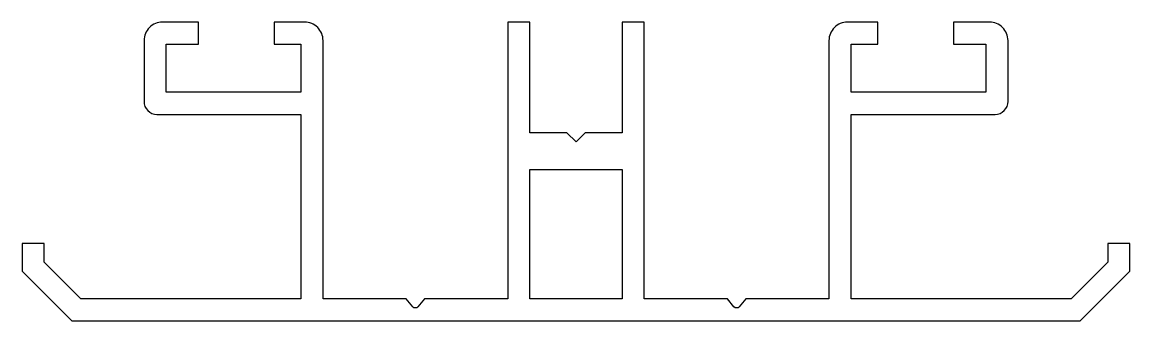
# Model space of a CAD drawing. Extents: x 126.6 to 186.6, y 213.7 to 229.9.
import ezdxf

# ---------------------------------------------------------------- set-up
doc = ezdxf.new("R2010")
doc.units = 0
doc.header["$LTSCALE"] = 15
doc.layers.get('0').update_dxf_attribs({"linetype": 'CONTINUOUS'})

msp = doc.modelspace()

# ---------------------------------------------------------------- linework, layer by layer
at = {"color": 0, "linetype": 'BYBLOCK'}
msp.add_lwpolyline([(160.337, 214.939), (160.337, 229.939), (159.137, 229.939), (159.137, 223.939), (157.137, 223.939), (156.637, 223.439), (156.137, 223.939), (154.137, 223.939), (154.137, 229.939), (152.937, 229.939), (152.937, 214.939), (148.437, 214.939), (148.078, 214.498, -0.414214), (147.795, 214.498), (147.437, 214.939), (142.937, 214.939), (142.937, 228.939, 0.414214), (141.937, 229.939), (140.287, 229.939), (140.287, 228.739), (141.737, 228.739), (141.737, 226.139), (134.437, 226.139), (134.437, 228.739), (136.187, 228.739), (136.187, 229.939), (134.237, 229.939, 0.414214), (133.237, 228.939), (133.237, 225.639, 0.414214), (133.937, 224.939), (141.737, 224.939), (141.737, 214.939), (129.821, 214.939), (127.837, 216.923), (127.837, 217.939), (126.637, 217.939), (126.637, 216.426), (129.324, 213.739), (183.95, 213.739), (186.637, 216.426), (186.637, 217.939), (185.437, 217.939), (185.437, 216.923), (183.452, 214.939), (171.537, 214.939), (171.537, 224.939), (179.337, 224.939, 0.414214), (180.037, 225.639), (180.037, 228.939, 0.414214), (179.037, 229.939), (177.087, 229.939), (177.087, 228.739), (178.837, 228.739), (178.837, 226.139), (171.537, 226.139), (171.537, 228.739), (172.987, 228.739), (172.987, 229.939), (171.337, 229.939, 0.414214), (170.337, 228.939), (170.337, 214.939), (165.837, 214.939), (165.478, 214.498, -0.414214), (165.195, 214.498), (164.837, 214.939)], format="xyb", close=True, dxfattribs=at)
msp.add_lwpolyline([(154.137, 214.939), (154.137, 221.939), (159.137, 221.939), (159.137, 214.939)], close=True, dxfattribs=at)

doc.saveas('drawing.dxf')
